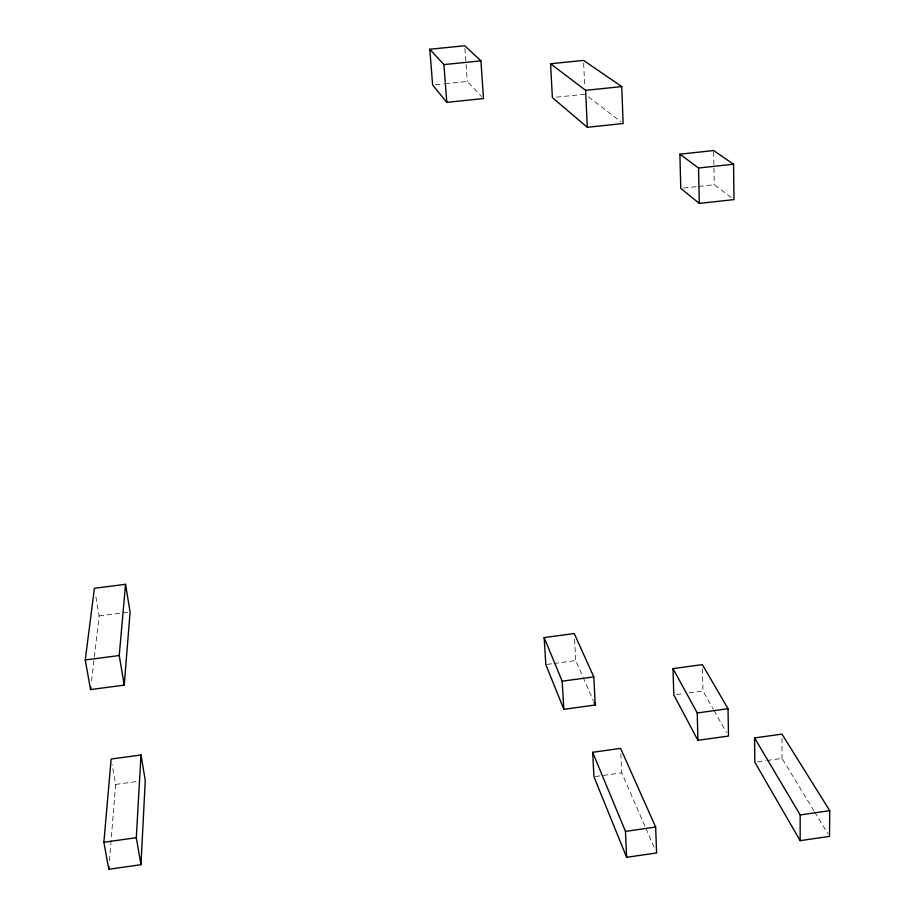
<?xml version="1.0" encoding="UTF-8"?>
<svg xmlns="http://www.w3.org/2000/svg" width="915" height="915" viewBox="0 0 915 915"><rect width="100%" height="100%" fill="white"/><g stroke="black" fill="none" stroke-linecap="round" stroke-linejoin="round"><path stroke-width="0.69" stroke-dasharray="4.58 3.43" d="M109.468 860.763L115.622 784.43L112.088 764.368M91.534 681.069L94.188 658.411M94.359 656.993L99.163 615.921L95.343 593.801M595.333 776.538L621.697 772.832L645.338 827.103M757.54 761.829L765.706 760.685M767.067 760.491L782.028 758.375L813.927 810.793M115.622 784.43L136.792 781.524M676.597 694.554L683.528 693.616M689.087 692.849L702.96 690.962L713.311 709.239M547.181 664.416L552.626 663.684M553.975 663.501L575.729 660.584L593.515 701.107M99.163 615.921L128.695 612.135M683.562 188.067L697.516 186.546M698.911 186.397L714.249 184.716L731.817 197.937M556.457 97.173L585.085 94.222M435.414 84.718L443.729 83.871M445.113 83.723L467.302 81.469L481.587 96.555M588.437 96.807L620.908 121.787M814.67 812.017L828.018 833.954M713.997 710.463L726.418 732.4M645.899 828.395L654.339 847.782M464.934 48.495L467.302 81.469M574.551 639.242L575.729 660.584M583.656 63.215L584.754 87.177M620.85 753.834L621.697 772.832M702.446 668.785L702.96 690.962M713.666 151.97L714.249 184.716M781.97 738.405L782.028 758.375"/><path stroke-width="1.37" d="M800.156 840.656L800.19 814.945L754.566 737.936L781.959 734.116L829.733 810.679L829.505 836.39L800.156 840.656L754.818 762.218L754.566 737.936M140.967 864.686L145.268 780.358L140.99 754.967L111.15 759.027L103.875 842.258L108.782 869.25L140.967 864.686L136.301 837.705L140.99 754.967M108.782 869.25L109.011 866.425M124.246 685.118L130.09 611.963L125.538 584.319L94.394 588.276L85.267 659.967L90.539 689.567L124.246 685.118L119.236 655.54L125.538 584.319M90.539 689.567L90.871 686.742M800.19 814.945L829.733 810.679M626.626 857.298L656.593 852.952L655.655 827.046L620.61 748.401L592.668 752.29L593.938 776.732L626.626 857.298L625.471 831.38L592.668 752.29M625.471 831.38L655.655 827.046M697.916 740.315L728.489 736.049L728.02 708.713L702.343 664.633L673.005 668.602L673.817 694.943L697.916 740.315L697.241 712.957L673.005 668.602M103.875 842.258L136.301 837.705M697.241 712.957L728.02 708.713M563.834 709.308L595.23 705.019L593.812 676.917L574.243 633.557L544.139 637.549L545.82 664.599L563.834 709.308L562.176 681.183L544.139 637.549M562.176 681.183L593.812 676.917M85.267 659.967L119.236 655.54M699.289 203.405L734.013 199.596L733.533 164.231L713.643 150.552L679.891 154.166L680.771 188.364L699.289 203.405L698.534 168.005L679.891 154.166M698.534 168.005L733.533 164.231M587.304 127.288L623.149 123.514L621.743 86.605L583.53 60.401L550.567 63.741L552.374 97.596L587.304 127.288L585.611 90.333L550.567 63.741M585.611 90.333L621.743 86.605M446.795 102.354L483.497 98.568L480.913 60.848L464.74 45.75L429.798 49.25L432.635 85.004L446.795 102.354L443.901 64.588L429.798 49.25M443.901 64.588L480.913 60.848M594.087 702.411L595.23 705.019"/></g></svg>
